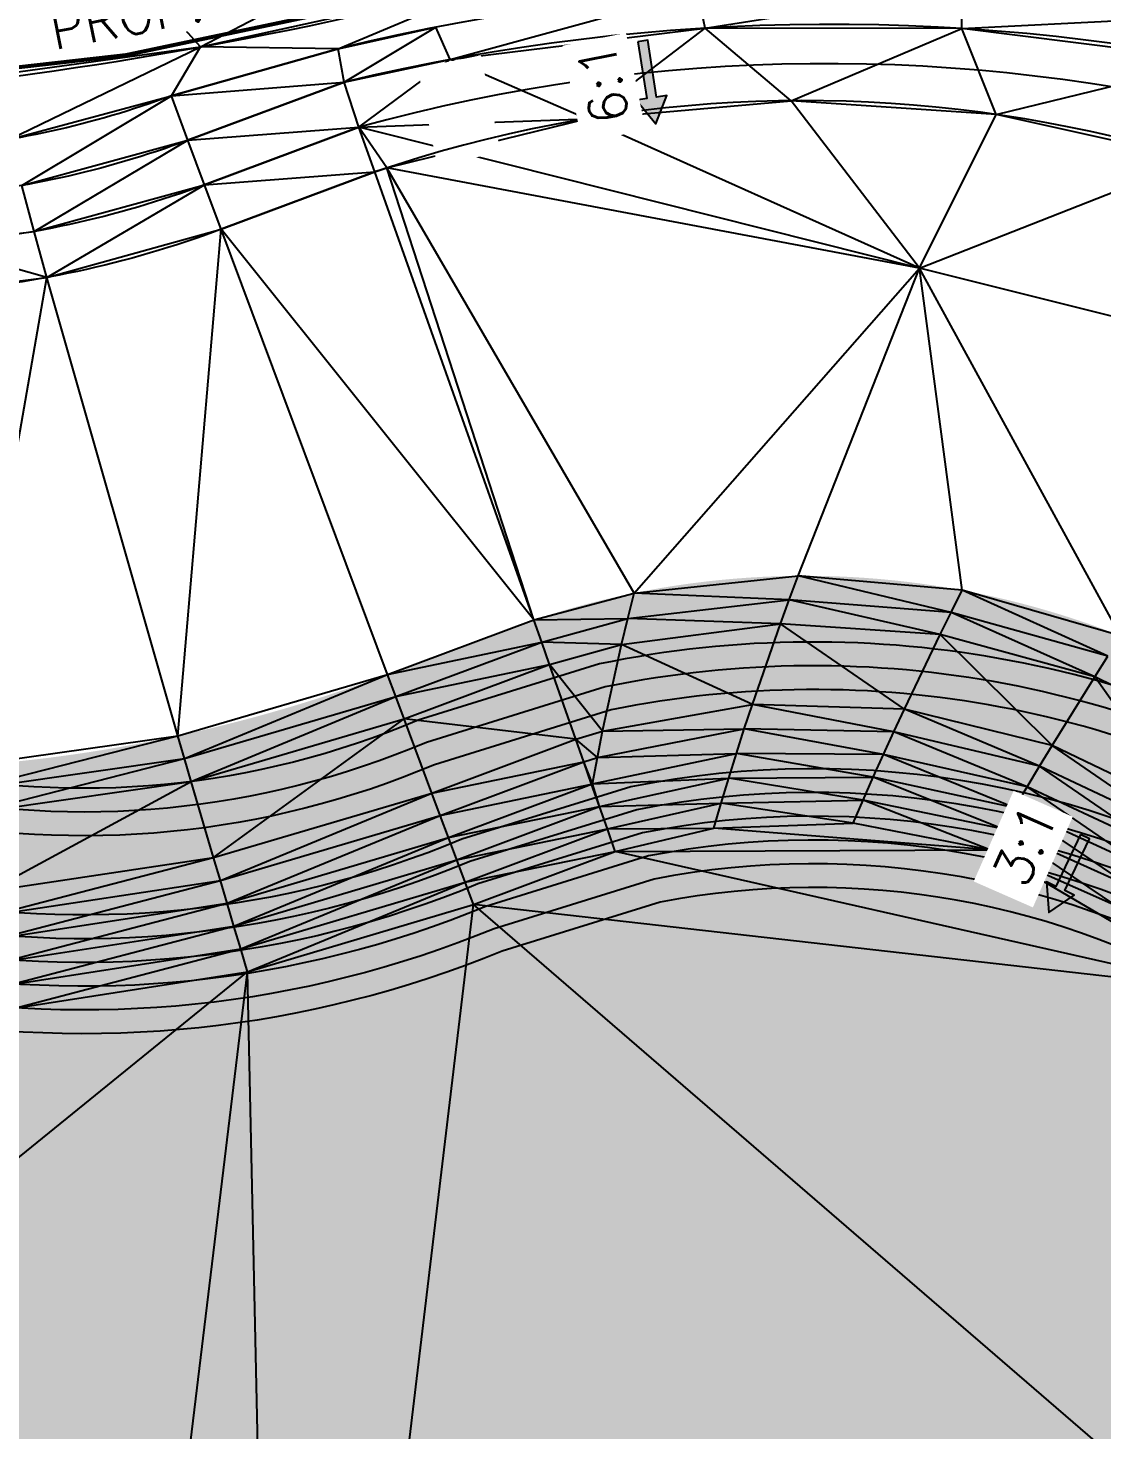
# Model space of a CAD drawing. Header units: inches. Extents: x 2461366 to 2469791, y 7062737 to 7065282.
# Drawn here: x 2467037.9 to 2467173.5, y 7064400.1 to 7064577.2 of the extents above; entities that cross this region are included whole.
import ezdxf

# ---------------------------------------------------------------- set-up
doc = ezdxf.new("R2010")
doc.units = ezdxf.units.IN
doc.header["$LTSCALE"] = 60
doc.header["$MEASUREMENT"] = 0
doc.linetypes.add('DASHED2', pattern=[0.375, 0.25, -0.125])
for name, color, linetype in [('CONT MNR LABEL', 6, 'Continuous'), ('CONTOURS', 35, 'Continuous'), ('POND HATCH', 9, 'Continuous'), ('PROP TRAIL', 3, 'Continuous'), ('Proposed Ground-C-TINN', 7, 'Continuous'), ('WALL', 6, 'Continuous')]:
    doc.layers.add(name, color=color, linetype=linetype)
doc.styles.add('L80', font='simplex', dxfattribs={"height": 4.8})

# ---------------------------------------------------------------- blocks, each defined once
blk = doc.blocks.new('ARW-STREET')
blk.add_hatch(color=252).paths.add_polyline_path([(0.524536743760109, 0), (0.5245367423631251, 6.040257871500216), (1.610565452836454, 6.040257871849462), (-1.862645149230957e-09, 8.829839050769806), (-1.61056545516476, 6.04025787115097), (-0.5245367446914315, 6.040257871383801), (-0.524536743760109, 0)])
at = {"color": 4}
blk.add_lwpolyline([(0.524536743760109, 0), (0.5245367423631251, 6.040257871500216), (1.610565452836454, 6.040257871849462), (-1.862645149230957e-09, 8.829839050769806), (-1.61056545516476, 6.04025787115097), (-0.5245367446914315, 6.040257871383801), (-0.524536743760109, 0)], close=True, dxfattribs=at)

msp = doc.modelspace()

# ---------------------------------------------------------------- hatches: boundary and pattern name
at = {"layer": 'POND HATCH'}
h = msp.add_hatch(color=256, dxfattribs=at)
edge = h.paths.add_edge_path()
edge.add_arc((2466951.704652096, 7064352.348083899), 108.8941513910334, 233.910939178237, 275.8981575945486)
edge.add_arc((2466992.734474932, 7064077.055998341), 169.6197691502289, 27.54362006692719, 100.13230038609493, ccw=False)
edge.add_arc((2467160.221110899, 7064161.137796279), 17.99999999930345, 198.2789469766217, 316.5411416054311)
edge.add_arc((2467248.704817484, 7064103.136764457), 88.14234450404052, 109.66796960693549, 148.8304593426058, ccw=False)
edge.add_line((2467219.03884643, 7064186.136782867), (2467258.552265754, 7064203.8748076))
edge.add_arc((2467251.90139456, 7064218.690361548), 16.239911527876, 294.1758558480993, 386.0939933818685)
edge.add_line((2467266.486031863, 7064225.833405799), (2467260.307804543, 7064252.164401535))
edge.add_arc((2467435.111130039, 7064293.179739211), 179.5507185430787, 173.6431330329065, 193.2048427520202, ccw=False)
edge.add_line((2467256.664369597, 7064313.05973461), (2467262.319585933, 7064388.504931359))
edge.add_arc((2467182.248844631, 7064394.506868972), 80.29537264220713, 355.7132432078586, 406.8752566873512)
edge.add_line((2467237.137880705, 7064453.111822573), (2467210.795611493, 7064478.150497491))
edge.add_arc((2467136.053347458, 7064399.516909761), 108.4880046465747, 46.45334876126778, 108.4108007307186)
edge.add_line((2467101.78980852, 7064502.452117789), (2467083.313007958, 7064495.553893625))
edge.add_arc((2467016.69916772, 7064673.978167983), 190.4537355672196, 271.65977542954374, 290.47287452024227, ccw=False)
edge.add_arc((2467015.03261116, 7064451.781649478), 32.62327969920508, 77.28046827356982, 154.347860406748)
edge.add_arc((2467111.931785121, 7064394.370188531), 145.1572569557019, 150.4748591730118, 155.1278495528672)
edge.add_arc((2467048.454246696, 7064421.337013129), 76.25793560071777, 153.4500776015471, 169.2835328273531)
edge.add_arc((2466785.231437834, 7064485.078412886), 194.7081844766735, 305.51738210872304, 345.25358194984824, ccw=False)
edge.add_line((2466898.347140336, 7064326.597767538), (2466887.561414507, 7064264.350463029))

# ---------------------------------------------------------------- linework, layer by layer
at = {"layer": 'CONTOURS'}
for points, elevation in [([(2467246.723428643, 7064370.690896641, 0.170767567799263), (2467234.150973113, 7064451.318571669), (2467210.23347158, 7064477.792956295, 0.1986881545912937), (2467110.065384078, 7064496.87817474), (2467087.197708874, 7064489.782604495, -0.1549250838578641), (2467022.215563922, 7064483.604338992, 0.2263794208295067), (2466985.624716105, 7064465.904470966, 0.02030529051430802), (2466980.238072993, 7064455.422587607, 0.0905798202280074), (2466976.308675404, 7064435.186127807, -0.3326153043639395), (2466898.347136475, 7064326.597745254)], 548), ([(2467243.748239827, 7064371.101123408, 0.1702906198628067), (2467231.679074551, 7064449.579558191), (2467208.267250668, 7064475.494206066, 0.1976361363547345), (2467110.814746595, 7064493.969593132), (2467088.231049948, 7064486.962138088, -0.1537960960322708), (2467021.910888874, 7064480.601523172, 0.2230634049879782), (2466988.115678092, 7064464.21471119, 0.01971411028721123), (2466982.999071237, 7064454.245400394, 0.08994556179573922), (2466979.309009704, 7064435.197825799, -0.3323217054218792), (2466899.321444363, 7064323.759419003)], 547), ([(2467240.773211259, 7064371.513128427, 0.1697953710332223), (2467229.204035243, 7064447.844021217), (2467206.304088498, 7064473.192070103, 0.1965474467767092), (2467111.56248853, 7064491.060508677), (2467089.262446739, 7064484.141068394, -0.152686487231939), (2467021.622059192, 7064477.596370213, 0.219407573438441), (2466990.604099609, 7064462.519545769, 0.0190837983664777), (2466985.760820196, 7064453.069675526, 0.08925462677473675), (2466982.309361324, 7064435.207625999, -0.3320364066203495), (2466900.296646597, 7064320.921424383)], 546), ([(2467230.857689766, 7064372.9002431, 0.1679960490061263), (2467220.929570692, 7064442.085832858), (2467199.783778174, 7064465.492200934, 0.1926240724962291), (2467114.042489066, 7064481.359690398), (2467092.687340933, 7064474.733439487, -0.1490785489024599), (2467020.789665281, 7064467.559964276, 0.2037530149028061), (2466998.874931608, 7064456.818126033, 0.01663421533972845), (2466994.973410974, 7064449.163762435, 0.0864095899581036), (2466992.310670295, 7064435.225292302, -0.3311359959318689), (2466903.553358298, 7064311.46368111)], 545)]:
    msp.add_lwpolyline(points, format="xyb", dxfattribs=dict(at, elevation=elevation))
for points, elevation in [([(2466899.610392745, 7064279.042190737, 0.2542833607647966), (2466962.536112971, 7064267.624277853, -0.3226746877107284), (2467159.761162141, 7064164.714350852, 0.7983157034139814), (2467160.4289788, 7064165.151187496, -0.1129959558470802), (2467207.835295632, 7064212.974842078), (2467245.957504526, 7064225.924943841), (2467239.456972833, 7064243.121764629, -0.1110960610687879), (2467223.470026516, 7064324.345692572), (2467227.883433111, 7064373.320813967, 0.167406030279669), (2467218.439380624, 7064440.367066325), (2467197.835241208, 7064463.173876271, 0.1913485965093937), (2467114.782493698, 7064478.448205149), (2467093.711137234, 7064471.910011451, -0.1480068531861923), (2467020.585781518, 7064464.542282067, 0.1975397548881781), (2467001.346629537, 7064455.087375943, 0.01576812934686877), (2466997.739751402, 7064447.996981438, 0.08533677109422329), (2466995.311108765, 7064435.225576131, -0.3308783526461554), (2466904.532068475, 7064308.626987268), (2466895.901684585, 7064305.426763541, -0.1316413806303166), (2466860.342946359, 7064302.098979759), (2466860.001410948, 7064300.127887761, -0.1311590794066341), (2466892.284749445, 7064285.152223)], 544), ([(2466901.511360855, 7064281.363190091, 0.2552544594648605), (2466961.842850684, 7064270.555121267, -0.31614221765781), (2467160.20974729, 7064170.367942084, -0.1064907802900579), (2467206.533454563, 7064215.700976203), (2467242.053912397, 7064227.76726399), (2467236.679421388, 7064241.985202318, -0.1111133991700625), (2467220.473692652, 7064324.521274904), (2467224.909375209, 7064373.743590365, 0.1667897836742854), (2467215.945283527, 7064438.652624501), (2467195.890440231, 7064460.851416224, 0.1900223043752675), (2467115.52052495, 7064475.536107583), (2467094.733346061, 7064469.086090839, -0.1469308324592668), (2467020.407527813, 7064461.520819508, 0.190266939391034), (2467003.812299011, 7064453.343798429, 0.01482440897109882), (2467000.507609922, 7064446.833157584, 0.08412442467966848), (2466998.311571271, 7064435.223226241, -0.3306252247296306), (2466905.51151366, 7064305.790565973), (2466896.944712458, 7064302.613919277, -0.07258590442547111), (2466876.607139803, 7064298.275427549, -0.07210512527667469), (2466894.206291627, 7064287.456062327)], 543), ([(2466903.411840346, 7064283.684596985, 0.2562880901100846), (2466961.141341046, 7064273.48438853, -0.3096510302742572), (2467160.485934182, 7064176.086532289, -0.0991344783144801), (2467205.234926992, 7064218.428235922), (2467238.150320268, 7064229.609584139), (2467233.901646322, 7064240.849231585, -0.1111303344727446), (2467217.477424688, 7064324.697588522), (2467221.935525011, 7064374.168671644, 0.1661453041177661), (2467213.447100691, 7064436.942705198), (2467193.949530294, 7064458.524649167, 0.1886417156857028), (2467116.2565023, 7064472.623372716), (2467095.754022232, 7064466.261694663, -0.1458436051483891), (2467020.258666491, 7064458.495021668, 0.1815862937266446), (2467006.270540841, 7064451.584416277, 0.01378921299398608), (2467003.277248062, 7064445.672800312, 0.08274008852490501), (2467001.312060035, 7064435.217999234, -0.3303758743623222), (2466906.491669216, 7064302.95440809), (2466897.987740331, 7064299.801075012, -0.03974048611549903), (2466886.533769708, 7064296.561287644, -0.0392614639412863), (2466896.127833809, 7064289.759901654)], 542), ([(2466905.311794658, 7064286.00644191, 0.2573922981434063), (2466960.4311661, 7064276.411999764, -0.303680238227828), (2467160.767146394, 7064181.564540563, -0.09237490286705757), (2467203.939617031, 7064221.156588662), (2467234.246728139, 7064231.451904288), (2467231.123652791, 7064239.713838791, -0.1111468823370036), (2467214.481221105, 7064324.874616561), (2467218.961892164, 7064374.596164842, 0.1654703649975808), (2467210.944639354, 7064435.237521785), (2467192.012677481, 7064456.193391263, 0.1872030060755275), (2467116.990339593, 7064469.709973814), (2467096.773217483, 7064463.436838975, -0.1447363420230326), (2467020.144307146, 7064455.464134899, 0.1709654819449143), (2467008.719412923, 7064449.805097053, 0.01264423357056088), (2467006.048997371, 7064444.516555455, 0.08113984935685126), (2467004.312577821, 7064435.209592265, -0.3301295065159459), (2466907.472511852, 7064300.118504982), (2466899.030768204, 7064296.988230748, -0.01730479310776587), (2466893.908114161, 7064295.287878823, -0.01682637791459145), (2466898.049375991, 7064292.063740981)], 541), ([(2466907.211182429, 7064288.328759363, 0.2585766422564434), (2466959.711849783, 7064279.337863988, -0.298154906323057), (2467161.052590435, 7064186.839954548, -0.08612385925153605), (2467202.647433333, 7064223.886003393), (2467230.34313601, 7064233.294224438), (2467228.345445754, 7064238.579010813, -0.1111630573116887), (2467211.485080439, 7064325.052342797), (2467215.988487084, 7064375.026185548, 0.1647624856493686), (2467208.437691104, 7064433.537304956), (2467190.080060036, 7064453.857445212, 0.1857019621737143), (2467117.721944482, 7064466.795882223), (2467097.790980702, 7064460.611538944, -0.1435970335009103), (2467020.071686121, 7064452.427091862, 0.1575402147897198), (2467011.156098883, 7064447.999848039, 0.01136427275872414), (2467008.823286772, 7064443.365258525, 0.07926259595607839), (2467007.313128129, 7064435.197621745, -0.3298852338472311), (2466908.454019523, 7064297.282848475), (2466900.162093909, 7064294.208128111)], 540)]:
    msp.add_lwpolyline(points, format="xyb", close=True, dxfattribs=dict(at, elevation=elevation))
msp.add_arc((2467155.011559846, 7064335.883355443, 554), 266.247817787777, 38.50757694986947, 97.61537111600244, dxfattribs=at)
at = {"layer": 'Proposed Ground-C-TINN'}
for p, q in [((2467059.690915737, 7064574.783804628, 553), (2467095.33799408, 7064593.438328135, 554)), ((2467059.690915737, 7064574.783804628, 553), (2467051.421784543, 7064584.079888213, 554)), ((2467059.690915737, 7064574.783804628, 553), (2467097.423952412, 7064583.099626601, 553)), ((2467077.094224251, 7064574.554033802, 552), (2467097.423952412, 7064583.099626601, 553)), ((2467091.234161651, 7064573.214168422, 551), (2467122.48396907, 7064581.764595127, 552)), ((2467123.41862129, 7064577.159794697, 551), (2467122.48396907, 7064581.764595127, 552)), ((2467123.41862129, 7064577.159794697, 551), (2467155.85119148, 7064582.267444081, 552)), ((2467155.844005387, 7064577.116490867, 551), (2467155.85119148, 7064582.267444081, 552)), ((2467077.094224251, 7064574.554033802, 552), (2467089.416130173, 7064577.276564474, 552)), ((2467077.832707893, 7064570.362129084, 551), (2467089.416130173, 7064577.276564474, 552)), ((2467091.234161651, 7064573.214168422, 551), (2467089.416130173, 7064577.276564474, 552)), ((2467091.234161651, 7064573.214168422, 551), (2467123.41862129, 7064577.159794697, 551)), ((2467108.432866573, 7064565.725564004, 549), (2467123.41862129, 7064577.159794697, 551)), ((2467134.274679439, 7064567.995525762, 549), (2467123.41862129, 7064577.159794697, 551)), ((2467155.844005387, 7064577.116490867, 551), (2467123.41862129, 7064577.159794697, 551)), ((2467134.274679439, 7064567.995525762, 549), (2467155.844005387, 7064577.116490867, 551)), ((2467155.844005387, 7064577.116490867, 551), (2467189.039253609, 7064578.777899612, 552)), ((2467188.01781154, 7064573.084914666, 551), (2467155.844005387, 7064577.116490867, 551)), ((2467160.158656229, 7064566.271645223, 549), (2467155.844005387, 7064577.116490867, 551)), ((2467014.759512265, 7064568.669653833, 553), (2467059.690915737, 7064574.783804628, 553)), ((2467035.574549885, 7064563.119868379, 552), (2467059.690915737, 7064574.783804628, 553)), ((2467056.031424203, 7064568.627248466, 552), (2467059.690915737, 7064574.783804628, 553)), ((2467056.031424203, 7064568.627248466, 552), (2467077.094224251, 7064574.554033802, 552)), ((2467077.094224251, 7064574.554033802, 552), (2467059.690915737, 7064574.783804628, 553)), ((2467077.832707893, 7064570.362129084, 551), (2467077.094224251, 7064574.554033802, 552)), ((2467077.832707893, 7064570.362129084, 551), (2467091.234161651, 7064573.214168422, 551)), ((2467079.686547972, 7064564.649728065, 550), (2467091.234161651, 7064573.214168422, 551)), ((2467108.432866573, 7064565.725564004, 549), (2467091.234161651, 7064573.214168422, 551)), ((2467160.158656229, 7064566.271645223, 549), (2467188.01781154, 7064573.084914666, 551)), ((2467056.031424203, 7064568.627248466, 552), (2467077.832707893, 7064570.362129084, 551)), ((2467058.130007569, 7064563.006221171, 551), (2467077.832707893, 7064570.362129084, 551)), ((2467079.686547972, 7064564.649728065, 550), (2467077.832707893, 7064570.362129084, 551)), ((2467035.574549885, 7064563.119868379, 552), (2467056.031424203, 7064568.627248466, 552)), ((2467037.147051133, 7064557.302671268, 551), (2467056.031424203, 7064568.627248466, 552)), ((2467058.130007569, 7064563.006221171, 551), (2467056.031424203, 7064568.627248466, 552)), ((2467108.432866573, 7064565.725564004, 549), (2467134.274679439, 7064567.995525762, 549)), ((2467160.158656229, 7064566.271645223, 549), (2467134.274679439, 7064567.995525762, 549)), ((2467150.469226365, 7064546.868001779, 550), (2467134.274679439, 7064567.995525762, 549)), ((2467079.686547972, 7064564.649728065, 550), (2467108.432866573, 7064565.725564004, 549)), ((2467091.763816546, 7064561.615727531, 549), (2467108.432866573, 7064565.725564004, 549)), ((2467150.469226365, 7064546.868001779, 550), (2467108.432866573, 7064565.725564004, 549)), ((2467150.469226365, 7064546.868001779, 550), (2467160.158656229, 7064566.271645223, 549)), ((2467185.471208561, 7064560.594787553, 549), (2467160.158656229, 7064566.271645223, 549)), ((2467037.147051133, 7064557.302671268, 551), (2467058.130007569, 7064563.006221171, 551)), ((2467038.732857324, 7064551.490418313, 550), (2467058.130007569, 7064563.006221171, 551)), ((2467058.130007569, 7064563.006221171, 551), (2467079.686547972, 7064564.649728065, 550)), ((2467060.228590935, 7064557.385193875, 550), (2467058.130007569, 7064563.006221171, 551)), ((2467060.228590935, 7064557.385193875, 550), (2467079.686547972, 7064564.649728065, 550)), ((2467083.245806503, 7064559.515570155, 549), (2467079.686547972, 7064564.649728065, 550)), ((2467081.704671542, 7064558.998661494, 549), (2467079.686547972, 7064564.649728065, 550)), ((2467091.763816546, 7064561.615727531, 549), (2467079.686547972, 7064564.649728065, 550)), ((2467083.245806503, 7064559.515570155, 549), (2467091.763816546, 7064561.615727531, 549)), ((2467150.469226365, 7064546.868001779, 550), (2467091.763816546, 7064561.615727531, 549)), ((2467081.704671542, 7064558.998661494, 549), (2467083.245806503, 7064559.515570155, 549)), ((2467101.78980852, 7064502.452117789, 548), (2467083.245806503, 7064559.515570155, 549)), ((2467150.469226365, 7064546.868001779, 550), (2467083.245806503, 7064559.515570155, 549)), ((2467114.455403234, 7064505.833305286, 548), (2467083.245806503, 7064559.515570155, 549)), ((2467150.469226365, 7064546.868001779, 550), (2467185.471208561, 7064560.594787553, 549)), ((2467060.228590935, 7064557.385193875, 550), (2467081.704671542, 7064558.998661494, 549)), ((2467062.3271743, 7064551.76416658, 549), (2467081.704671542, 7064558.998661494, 549)), ((2467101.78980852, 7064502.452117789, 548), (2467081.704671542, 7064558.998661494, 549)), ((2467038.732857324, 7064551.490418313, 550), (2467037.147051133, 7064557.302671268, 551)), ((2467038.732857324, 7064551.490418313, 550), (2467060.228590935, 7064557.385193875, 550)), ((2467040.331007319, 7064545.682753877, 549), (2467060.228590935, 7064557.385193875, 550)), ((2467062.3271743, 7064551.76416658, 549), (2467060.228590935, 7064557.385193875, 550)), ((2467025.566630696, 7064549.840742534, 550), (2467038.732857324, 7064551.490418313, 550)), ((2467040.331007319, 7064545.682753877, 549), (2467038.732857324, 7064551.490418313, 550)), ((2467040.331007319, 7064545.682753877, 549), (2467062.3271743, 7064551.76416658, 549)), ((2467056.84155685, 7064487.802944103, 548), (2467062.3271743, 7064551.76416658, 549)), ((2467083.313007958, 7064495.553893625, 548), (2467062.3271743, 7064551.76416658, 549)), ((2467101.78980852, 7064502.452117789, 548), (2467062.3271743, 7064551.76416658, 549)), ((2467040.331007319, 7064545.682753877, 549), (2467025.566630696, 7064549.840742534, 550)), ((2467025.444311913, 7064543.817883807, 549), (2467040.331007319, 7064545.682753877, 549)), ((2467029.528122865, 7064483.957002579, 548), (2467040.331007319, 7064545.682753877, 549)), ((2467056.84155685, 7064487.802944103, 548), (2467040.331007319, 7064545.682753877, 549)), ((2467114.455403234, 7064505.833305286, 548), (2467150.469226365, 7064546.868001779, 550)), ((2467135.149664885, 7064508.001150599, 548), (2467150.469226365, 7064546.868001779, 550)), ((2467221.251904759, 7064529.086275492, 550), (2467150.469226365, 7064546.868001779, 550)), ((2467175.875444349, 7064500.431961916, 548), (2467150.469226365, 7064546.868001779, 550)), ((2467155.877168926, 7064506.178351972, 548), (2467150.469226365, 7064546.868001779, 550)), ((2467114.455403234, 7064505.833305286, 548), (2467135.149664885, 7064508.001150599, 548)), ((2467134.029405325, 7064504.985496472, 547), (2467135.149664885, 7064508.001150599, 548)), ((2467155.877168926, 7064506.178351972, 548), (2467135.149664885, 7064508.001150599, 548)), ((2467154.483795175, 7064503.38238873, 547), (2467135.149664885, 7064508.001150599, 548)), ((2467101.78980852, 7064502.452117789, 548), (2467114.455403234, 7064505.833305286, 548)), ((2467113.65157946, 7064502.598818528, 547), (2467114.455403234, 7064505.833305286, 548)), ((2467113.65157946, 7064502.598818528, 547), (2467134.029405325, 7064504.985496472, 547)), ((2467134.029405325, 7064504.985496472, 547), (2467114.455403234, 7064505.833305286, 548)), ((2467132.925991504, 7064501.957188661, 546), (2467134.029405325, 7064504.985496472, 547)), ((2467154.483795175, 7064503.38238873, 547), (2467134.029405325, 7064504.985496472, 547)), ((2467153.101404157, 7064500.577064417, 546), (2467134.029405325, 7064504.985496472, 547)), ((2467154.483795175, 7064503.38238873, 547), (2467155.877168926, 7064506.178351972, 548)), ((2467175.875444349, 7064500.431961916, 548), (2467155.877168926, 7064506.178351972, 548)), ((2467174.240977082, 7064497.850139486, 547), (2467155.877168926, 7064506.178351972, 548)), ((2467153.101404157, 7064500.577064417, 546), (2467154.483795175, 7064503.38238873, 547)), ((2467174.240977082, 7064497.850139486, 547), (2467154.483795175, 7064503.38238873, 547)), ((2467172.613071963, 7064495.262288974, 546), (2467154.483795175, 7064503.38238873, 547)), ((2467083.313007958, 7064495.553893625, 548), (2467101.78980852, 7064502.452117789, 548)), ((2467101.78980852, 7064502.452117789, 548), (2467113.65157946, 7064502.598818528, 547)), ((2467102.788164872, 7064499.622587682, 547), (2467101.78980852, 7064502.452117789, 548)), ((2467102.788164872, 7064499.622587682, 547), (2467113.65157946, 7064502.598818528, 547)), ((2467112.872338559, 7064499.348928288, 546), (2467113.65157946, 7064502.598818528, 547)), ((2467112.872338559, 7064499.348928288, 546), (2467132.925991504, 7064501.957188661, 546)), ((2467132.925991504, 7064501.957188661, 546), (2467113.65157946, 7064502.598818528, 547)), ((2467129.381780836, 7064491.763975852, 545), (2467132.925991504, 7064501.957188661, 546)), ((2467153.101404157, 7064500.577064417, 546), (2467132.925991504, 7064501.957188661, 546)), ((2467148.580174107, 7064491.152653974, 545), (2467132.925991504, 7064501.957188661, 546)), ((2467083.313007958, 7064495.553893625, 548), (2467102.788164872, 7064499.622587682, 547)), ((2467084.362299641, 7064492.743379978, 547), (2467102.788164872, 7064499.622587682, 547)), ((2467103.785791399, 7064496.792785098, 546), (2467102.788164872, 7064499.622587682, 547)), ((2467112.872338559, 7064499.348928288, 546), (2467102.788164872, 7064499.622587682, 547)), ((2467103.785791399, 7064496.792785098, 546), (2467112.872338559, 7064499.348928288, 546)), ((2467110.471145228, 7064488.396502091, 545), (2467112.872338559, 7064499.348928288, 546)), ((2467129.381780836, 7064491.763975852, 545), (2467112.872338559, 7064499.348928288, 546)), ((2467148.580174107, 7064491.152653974, 545), (2467153.101404157, 7064500.577064417, 546)), ((2467172.613071963, 7064495.262288974, 546), (2467153.101404157, 7064500.577064417, 546)), ((2467167.238260944, 7064486.588903963, 545), (2467153.101404157, 7064500.577064417, 546)), ((2467172.613071963, 7064495.262288974, 546), (2467174.240977082, 7064497.850139486, 547)), ((2467084.362299641, 7064492.743379978, 547), (2467103.785791399, 7064496.792785098, 546)), ((2467085.411591324, 7064489.93286633, 546), (2467103.785791399, 7064496.792785098, 546)), ((2467110.471145228, 7064488.396502091, 545), (2467103.785791399, 7064496.792785098, 546)), ((2467107.105508547, 7064487.357980031, 545), (2467103.785791399, 7064496.792785098, 546)), ((2467056.84155685, 7064487.802944103, 548), (2467083.313007958, 7064495.553893625, 548)), ((2467057.687317333, 7064484.916486524, 547), (2467083.313007958, 7064495.553893625, 548)), ((2467084.362299641, 7064492.743379978, 547), (2467083.313007958, 7064495.553893625, 548)), ((2467167.238260944, 7064486.588903963, 545), (2467172.613071963, 7064495.262288974, 546)), ((2467190.701332449, 7064486.219786488, 546), (2467172.613071963, 7064495.262288974, 546)), ((2467184.551281721, 7064478.269569244, 545), (2467172.613071963, 7064495.262288974, 546)), ((2467057.687317333, 7064484.916486524, 547), (2467084.362299641, 7064492.743379978, 547)), ((2467058.534660315, 7064482.030618435, 546), (2467084.362299641, 7064492.743379978, 547)), ((2467085.411591324, 7064489.93286633, 546), (2467084.362299641, 7064492.743379978, 547)), ((2467110.471145228, 7064488.396502091, 545), (2467129.381780836, 7064491.763975852, 545)), ((2467128.362871143, 7064488.673847515, 544), (2467129.381780836, 7064491.763975852, 545)), ((2467147.252373455, 7064488.301394849, 544), (2467129.381780836, 7064491.763975852, 545)), ((2467148.580174107, 7064491.152653974, 545), (2467129.381780836, 7064491.763975852, 545)), ((2467147.252373455, 7064488.301394849, 544), (2467148.580174107, 7064491.152653974, 545)), ((2467165.64269201, 7064483.971475444, 544), (2467148.580174107, 7064491.152653974, 545)), ((2467167.238260944, 7064486.588903963, 545), (2467148.580174107, 7064491.152653974, 545)), ((2467058.534660315, 7064482.030618435, 546), (2467085.411591324, 7064489.93286633, 546)), ((2467061.370109492, 7064472.415145853, 545), (2467085.411591324, 7064489.93286633, 546)), ((2467107.105508547, 7064487.357980031, 545), (2467085.411591324, 7064489.93286633, 546)), ((2467088.909230267, 7064480.564487505, 545), (2467085.411591324, 7064489.93286633, 546)), ((2467109.816163004, 7064485.072231791, 544), (2467128.362871143, 7064488.673847515, 544)), ((2467110.471145228, 7064488.396502091, 545), (2467128.362871143, 7064488.673847515, 544)), ((2467127.366677217, 7064485.567573372, 543), (2467128.362871143, 7064488.673847515, 544)), ((2467145.939109712, 7064485.438075095, 543), (2467128.362871143, 7064488.673847515, 544)), ((2467147.252373455, 7064488.301394849, 544), (2467128.362871143, 7064488.673847515, 544)), ((2467029.528122865, 7064483.957002579, 548), (2467056.84155685, 7064487.802944103, 548)), ((2467030.16592737, 7064480.993727705, 547), (2467056.84155685, 7064487.802944103, 548)), ((2467057.687317333, 7064484.916486524, 547), (2467056.84155685, 7064487.802944103, 548)), ((2467088.909230267, 7064480.564487505, 545), (2467107.105508547, 7064487.357980031, 545)), ((2467107.105508547, 7064487.357980031, 545), (2467110.471145228, 7064488.396502091, 545)), ((2467109.816163004, 7064485.072231791, 544), (2467107.105508547, 7064487.357980031, 545)), ((2467108.099565627, 7064484.526844811, 544), (2467107.105508547, 7064487.357980031, 545)), ((2467109.816163004, 7064485.072231791, 544), (2467110.471145228, 7064488.396502091, 545)), ((2467145.939109712, 7064485.438075095, 543), (2467147.252373455, 7064488.301394849, 544)), ((2467164.055655324, 7064481.346279195, 543), (2467147.252373455, 7064488.301394849, 544)), ((2467165.64269201, 7064483.971475444, 544), (2467147.252373455, 7064488.301394849, 544)), ((2467108.099565627, 7064484.526844811, 544), (2467109.816163004, 7064485.072231791, 544)), ((2467109.194834875, 7064481.728802148, 543), (2467127.366677217, 7064485.567573372, 543)), ((2467109.194834875, 7064481.728802148, 543), (2467109.816163004, 7064485.072231791, 544)), ((2467109.816163004, 7064485.072231791, 544), (2467127.366677217, 7064485.567573372, 543)), ((2467126.394668966, 7064482.444328928, 542), (2467127.366677217, 7064485.567573372, 543)), ((2467144.641262108, 7064482.562045934, 542), (2467127.366677217, 7064485.567573372, 543)), ((2467145.939109712, 7064485.438075095, 543), (2467127.366677217, 7064485.567573372, 543)), ((2467144.641262108, 7064482.562045934, 542), (2467145.939109712, 7064485.438075095, 543)), ((2467162.477631114, 7064478.712895475, 542), (2467145.939109712, 7064485.438075095, 543)), ((2467164.055655324, 7064481.346279195, 543), (2467145.939109712, 7064485.438075095, 543)), ((2467165.64269201, 7064483.971475444, 544), (2467167.238260944, 7064486.588903963, 545)), ((2467184.551281721, 7064478.269569244, 545), (2467167.238260944, 7064486.588903963, 545)), ((2467182.714099419, 7064475.877090497, 544), (2467167.238260944, 7064486.588903963, 545)), ((2467030.16592737, 7064480.993727705, 547), (2467057.687317333, 7064484.916486524, 547)), ((2467030.80699966, 7064478.031646461, 546), (2467057.687317333, 7064484.916486524, 547)), ((2467058.534660315, 7064482.030618435, 546), (2467057.687317333, 7064484.916486524, 547)), ((2467088.909230267, 7064480.564487505, 545), (2467108.099565627, 7064484.526844811, 544)), ((2467089.95852195, 7064477.753973857, 544), (2467108.099565627, 7064484.526844811, 544)), ((2467109.092688469, 7064481.695360798, 543), (2467108.099565627, 7064484.526844811, 544)), ((2467109.194834875, 7064481.728802148, 543), (2467108.099565627, 7064484.526844811, 544)), ((2467164.055655324, 7064481.346279195, 543), (2467165.64269201, 7064483.971475444, 544)), ((2467182.714099419, 7064475.877090497, 544), (2467165.64269201, 7064483.971475444, 544)), ((2467180.880860467, 7064473.48088089, 543), (2467165.64269201, 7064483.971475444, 544)), ((2467030.80699966, 7064478.031646461, 546), (2467058.534660315, 7064482.030618435, 546)), ((2467032.966546163, 7064468.166318645, 545), (2467058.534660315, 7064482.030618435, 546)), ((2467061.370109492, 7064472.415145853, 545), (2467058.534660315, 7064482.030618435, 546)), ((2467089.95852195, 7064477.753973857, 544), (2467109.092688469, 7064481.695360798, 543)), ((2467091.007813633, 7064474.943460209, 543), (2467109.092688469, 7064481.695360798, 543)), ((2467109.092688469, 7064481.695360798, 543), (2467109.194834875, 7064481.728802148, 543)), ((2467110.084828002, 7064478.863509672, 542), (2467109.092688469, 7064481.695360798, 543)), ((2467109.194834875, 7064481.728802148, 543), (2467126.394668966, 7064482.444328928, 542)), ((2467110.084828002, 7064478.863509672, 542), (2467109.194834875, 7064481.728802148, 543)), ((2467110.084828002, 7064478.863509672, 542), (2467126.394668966, 7064482.444328928, 542)), ((2467125.448475299, 7064479.303221736, 541), (2467126.394668966, 7064482.444328928, 542)), ((2467126.394668966, 7064482.444328928, 542), (2467144.641262108, 7064482.562045934, 542)), ((2467143.359800725, 7064479.672599719, 541), (2467126.394668966, 7064482.444328928, 542)), ((2467143.359800725, 7064479.672599719, 541), (2467144.641262108, 7064482.562045934, 542)), ((2467162.477631114, 7064478.712895475, 542), (2467144.641262108, 7064482.562045934, 542)), ((2467160.909146297, 7064476.07086561, 541), (2467144.641262108, 7064482.562045934, 542)), ((2467061.370109492, 7064472.415145853, 545), (2467088.909230267, 7064480.564487505, 545)), ((2467062.223907006, 7064469.531682429, 544), (2467088.909230267, 7064480.564487505, 545)), ((2467089.95852195, 7064477.753973857, 544), (2467088.909230267, 7064480.564487505, 545)), ((2467162.477631114, 7064478.712895475, 542), (2467164.055655324, 7064481.346279195, 543)), ((2467180.880860467, 7064473.48088089, 543), (2467164.055655324, 7064481.346279195, 543)), ((2467179.051775313, 7064471.08074226, 542), (2467164.055655324, 7064481.346279195, 543)), ((2467091.007813633, 7064474.943460209, 543), (2467110.084828002, 7064478.863509672, 542)), ((2467092.057105316, 7064472.132946562, 542), (2467110.084828002, 7064478.863509672, 542)), ((2467110.084828002, 7064478.863509672, 542), (2467125.448475299, 7064479.303221736, 541)), ((2467111.0759307, 7064476.031271447, 541), (2467110.084828002, 7064478.863509672, 542)), ((2467111.0759307, 7064476.031271447, 541), (2467125.448475299, 7064479.303221736, 541)), ((2467124.529908469, 7064476.143283929, 540), (2467125.448475299, 7064479.303221736, 541)), ((2467125.448475299, 7064479.303221736, 541), (2467143.359800725, 7064479.672599719, 541)), ((2467142.095799996, 7064476.768962365, 540), (2467125.448475299, 7064479.303221736, 541)), ((2467142.095799996, 7064476.768962365, 540), (2467143.359800725, 7064479.672599719, 541)), ((2467160.909146297, 7064476.07086561, 541), (2467143.359800725, 7064479.672599719, 541)), ((2467159.350781064, 7064473.419686782, 540), (2467143.359800725, 7064479.672599719, 541)), ((2467160.909146297, 7064476.07086561, 541), (2467162.477631114, 7064478.712895475, 542)), ((2467179.051775313, 7064471.08074226, 542), (2467162.477631114, 7064478.712895475, 542)), ((2467177.22707382, 7064468.676458267, 541), (2467162.477631114, 7064478.712895475, 542)), ((2467062.223907006, 7064469.531682429, 544), (2467089.95852195, 7064477.753973857, 544)), ((2467063.079108113, 7064466.648741984, 543), (2467089.95852195, 7064477.753973857, 544)), ((2467091.007813633, 7064474.943460209, 543), (2467089.95852195, 7064477.753973857, 544)), ((2467124.529908469, 7064476.143283929, 540), (2467142.095799996, 7064476.768962365, 540)), ((2467159.350781064, 7064473.419686782, 540), (2467142.095799996, 7064476.768962365, 540)), ((2467063.079108113, 7064466.648741984, 543), (2467091.007813633, 7064474.943460209, 543)), ((2467063.935683012, 7064463.766313435, 542), (2467091.007813633, 7064474.943460209, 543)), ((2467092.057105316, 7064472.132946562, 542), (2467091.007813633, 7064474.943460209, 543)), ((2467092.057105316, 7064472.132946562, 542), (2467111.0759307, 7064476.031271447, 541)), ((2467093.106396999, 7064469.322432915, 541), (2467111.0759307, 7064476.031271447, 541)), ((2467111.0759307, 7064476.031271447, 541), (2467124.529908469, 7064476.143283929, 540)), ((2467112.065937999, 7064473.198624262, 540), (2467111.0759307, 7064476.031271447, 541)), ((2467112.065937999, 7064473.198624262, 540), (2467124.529908469, 7064476.143283929, 540)), ((2467159.350781064, 7064473.419686782, 540), (2467124.529908469, 7064476.143283929, 540)), ((2467159.350781064, 7064473.419686782, 540), (2467160.909146297, 7064476.07086561, 541)), ((2467177.22707382, 7064468.676458267, 541), (2467160.909146297, 7064476.07086561, 541)), ((2467175.40700787, 7064466.267791974, 540), (2467160.909146297, 7064476.07086561, 541)), ((2467093.106396999, 7064469.322432915, 541), (2467112.065937999, 7064473.198624262, 540)), ((2467094.155688682, 7064466.511919267, 540), (2467112.065937999, 7064473.198624262, 540)), ((2467112.065937999, 7064473.198624262, 540), (2467159.350781064, 7064473.419686782, 540)), ((2467189.438317729, 7064455.681274027, 540), (2467112.065937999, 7064473.198624262, 540)), ((2467175.40700787, 7064466.267791974, 540), (2467159.350781064, 7064473.419686782, 540)), ((2467189.438317729, 7064455.681274027, 540), (2467159.350781064, 7064473.419686782, 540)), ((2467032.966546163, 7064468.166318645, 545), (2467061.370109492, 7064472.415145853, 545)), ((2467033.620930336, 7064465.209105876, 544), (2467061.370109492, 7064472.415145853, 545)), ((2467062.223907006, 7064469.531682429, 544), (2467061.370109492, 7064472.415145853, 545)), ((2467063.935683012, 7064463.766313435, 542), (2467092.057105316, 7064472.132946562, 542)), ((2467064.793602931, 7064460.884386083, 541), (2467092.057105316, 7064472.132946562, 542)), ((2467093.106396999, 7064469.322432915, 541), (2467092.057105316, 7064472.132946562, 542)), ((2467033.620930336, 7064465.209105876, 544), (2467062.223907006, 7064469.531682429, 544)), ((2467034.278205854, 7064462.252951784, 543), (2467062.223907006, 7064469.531682429, 544)), ((2467063.079108113, 7064466.648741984, 543), (2467062.223907006, 7064469.531682429, 544)), ((2467064.793602931, 7064460.884386083, 541), (2467093.106396999, 7064469.322432915, 541)), ((2467065.652840091, 7064458.002949596, 540), (2467093.106396999, 7064469.322432915, 541)), ((2467094.155688682, 7064466.511919267, 540), (2467093.106396999, 7064469.322432915, 541)), ((2467034.278205854, 7064462.252951784, 543), (2467063.079108113, 7064466.648741984, 543)), ((2467034.938310155, 7064459.297833874, 542), (2467063.079108113, 7064466.648741984, 543)), ((2467063.935683012, 7064463.766313435, 542), (2467063.079108113, 7064466.648741984, 543)), ((2467065.652840091, 7064458.002949596, 540), (2467094.155688682, 7064466.511919267, 540)), ((2467069.844448786, 7064262.264917419, 540), (2467094.155688682, 7064466.511919267, 540)), ((2467189.438317729, 7064455.681274027, 540), (2467094.155688682, 7064466.511919267, 540)), ((2467228.391962545, 7064350.608268982, 540), (2467094.155688682, 7064466.511919267, 540)), ((2467034.938310155, 7064459.297833874, 542), (2467063.935683012, 7064463.766313435, 542)), ((2467035.601182878, 7064456.343730437, 541), (2467063.935683012, 7064463.766313435, 542)), ((2467064.793602931, 7064460.884386083, 541), (2467063.935683012, 7064463.766313435, 542)), ((2467035.601182878, 7064456.343730437, 541), (2467064.793602931, 7064460.884386083, 541)), ((2467036.266765787, 7064453.390620505, 540), (2467064.793602931, 7064460.884386083, 541)), ((2467065.652840091, 7064458.002949596, 540), (2467064.793602931, 7064460.884386083, 541)), ((2466994.426918723, 7064400.335063201, 540), (2467065.652840091, 7064458.002949596, 540)), ((2467036.266765787, 7064453.390620505, 540), (2467065.652840091, 7064458.002949596, 540)), ((2467043.006118773, 7064271.275084941, 540), (2467065.652840091, 7064458.002949596, 540)), ((2467069.844448786, 7064262.264917419, 540), (2467065.652840091, 7064458.002949596, 540))]:
    msp.add_line(p, q, dxfattribs=at)

# ---------------------------------------------------------------- block references
at = {"color": 7, "zscale": 1.2}
for p, xscale, yscale, rotation in [((2467115.550479527, 7064575.529641274, 551), 1.2, 1.2, 188.8559224773679), ((2467171.356866153, 7064475.074463457, 544), 1.199999999666425, 1.200000000396172, 154.7075172517863)]:
    msp.add_blockref('ARW-STREET', p, dxfattribs=dict(at, xscale=xscale, yscale=yscale, rotation=rotation))

# ---------------------------------------------------------------- next in the draw order: wipeouts: each hides what was drawn before it
at = {"color": 7}
msp.add_wipeout([(2467097.5894493107, 7064561.475026981), (2467095.11831215, 7064573.731246541), (2467087.1192803723, 7064572.118456841), (2467089.5904175323, 7064559.862237282)], dxfattribs=at).dxf.layer = 'CONT MNR LABEL'

# ---------------------------------------------------------------- next in the draw order: linework, layer by layer
at = {"layer": 'CONTOURS'}
for points, elevation in [([(2466808.623086231, 7064617.540591727, 0.1837349570588048), (2466846.284690969, 7064593.503113174), (2466859.135540992, 7064590.835801207), (2466862.332649061, 7064594.140867108), (2466878.325751465, 7064594.698258485, -0.03111214665451006), (2466932.764779041, 7064593.493271754, 0.08201798696642515), (2467091.56170237, 7064607.955201797), (2467116.822896299, 7064614.526426391, -0.2646610632921846), (2467375.095240977, 7064510.993344623, -0.007045640895092356)], 559), ([(2467371.96513767, 7064508.50287212, 0.2644333587066212), (2467117.599861543, 7064610.595417971), (2467092.568713493, 7064604.084035487, -0.08202975901144141), (2466932.450631142, 7064589.505560735, 0.03202144924542372), (2466891.548432144, 7064588.686857687), (2466877.092653584, 7064587.10863754)], 558), ([(2467481.615063146, 7064205.451649908), (2467475.345254219, 7064213.143961943), (2467475.910633523, 7064215.681950692, -0.1187593389546463), (2467429.091691117, 7064309.012400853, -0.06522072787562208), (2467424.152011626, 7064352.320637872, 0.08515514104131941), (2467425.083052667, 7064407.373269053, 0.04237409392191605), (2467415.337741668, 7064432.827387127), (2467389.06206554, 7064477.206069313, 0.02290564768322201), (2467373.903773448, 7064499.454178436, 0.007048999600126371), (2467368.835034276, 7064506.012399726, 0.2642006926521136), (2467118.375155271, 7064606.663974738), (2467093.575724615, 7064600.212869177, -0.08204144246396033), (2466932.136284722, 7064585.517865287, 0.0846329374589562), (2466900.763478046, 7064582.19554049), (2466846.284690969, 7064593.503113174), (2466846.284690969, 7064593.503113174), (2466846.284690969, 7064593.503113174, -0.05262965986556806), (2466839.305651168, 7064595.37595586), (2466833.399975936, 7064577.904875462, 0.2748325791282247), (2466820.133546614, 7064524.989587191), (2466827.312386707, 7064456.709109783, 0.01159417582451732), (2466827.937827579, 7064452.346406545)], 557), ([(2467429.450954329, 7064307.49111722, -0.001754250543194293), (2467429.091691117, 7064309.012400853, -0.07132191644825676), (2467424.269521709, 7064356.394791547, 0.1229709988458826), (2467409.162377799, 7064429.517726718), (2467383.070433763, 7064473.586091938, 0.02285197184437131), (2467368.305389343, 7064495.252024773, 0.007048982757868941), (2467363.357353642, 7064501.654072654, 0.2637810333619552), (2467119.727785222, 7064599.782873679), (2467095.33799408, 7064593.438328135, -0.09466413527334173), (2466906.484859295, 7064581.008015256), (2466878.573559756, 7064586.80126186), (2466873.519101394, 7064573.781616641, 0.01470506053846525), (2466848.984324979, 7064555.234245054, 0.1903004063984861), (2466839.080994452, 7064539.000220888, 0.05492859448752052), (2466834.965644332, 7064508.993578391), (2466839.237236311, 7064458.052983101, 0.08663050205020979), (2466847.48803348, 7064430.707869258, -0.1541907434966554), (2466865.020912057, 7064334.406245288), (2466863.65391564, 7064321.824409531)], 555), ([(2466876.389347762, 7064321.363016211), (2466874.121782006, 7064362.741137895, 0.1101941585534625), (2466854.600588595, 7064434.370962099, -0.1376866843009884), (2466846.625989966, 7064476.721909091, -0.1512823827354453), (2466865.435426767, 7064532.642563852, -0.1827350255274023), (2466918.597664634, 7064568.9072387), (2466924.157086748, 7064568.402308964, 0.08513921056284976), (2467097.423952412, 7064583.099626601), (2467121.219050179, 7064589.289473846, -0.2631520713969842), (2467355.100525898, 7064494.767105641, -0.03891696298221897), (2467379.206155789, 7064459.096589447), (2467399.902728066, 7064424.139211179, -0.05157326662925767), (2467409.857987521, 7064396.213952154, 0.121257677162617), (2467405.263587793, 7064383.315453734, -0.006169498320486511), (2467404.919534464, 7064377.815933343), (2467398.998111648, 7064298.819325056, 0.09664463052803966), (2467399.526827161, 7064284.830343144), (2467403.92651504, 7064266.079307163, -0.1460486264387882), (2467373.602869987, 7064117.503704892)], 553), ([(2467309.491144424, 7064095.072614715, 0.3598896584265924), (2467378.330067172, 7064277.733455062, -0.0874752377178473), (2467380.336714537, 7064316.832546004), (2467384.889152545, 7064378.928723253, 0.2481924683657004), (2467310.661267815, 7064526.734850442, 0.2246932973420648), (2467077.094224251, 7064574.554033802), (2467056.031424203, 7064568.627248466, -0.07045670425945198), (2467025.232628555, 7064561.848677264, -0.002299927826522199), (2467001.893551339, 7064562.377808771, 6.333920757019537), (2467001.948641813, 7064562.358293799, 0.2165961043057936), (2466882.03176148, 7064521.35838188, 0.1297625290739781), (2466862.055812396, 7064473.697971137, 0.1781267309766766), (2466875.897762748, 7064412.633030728, -0.176413985019233), (2466885.226973597, 7064380.903028921), (2466880.625437968, 7064321.935502558)], 552), ([(2466875.252238096, 7064272.917773321, 0.1306503217938973), (2466870.613377485, 7064253.228056394, 0.00573206920734131), (2466870.714182982, 7064249.630410987, 0.2222584955463413), (2466890.1573513, 7064211.997110064), (2466915.929565588, 7064192.138811378, 0.1703609493308923), (2466976.009930294, 7064182.715049881, -0.03860661040240859), (2466992.231723652, 7064184.228940547, -0.329974862210863), (2467068.110730982, 7064130.729270106, 0.2210523792262465), (2467140.614169279, 7064055.958395462, 0.2009197958417416), (2467223.779451312, 7064067.118850117, 0.0257907371980534), (2467300.442407611, 7064111.728230053, 0.4072711613602569), (2467357.663764415, 7064275.007717343, -0.09133254410504255), (2467356.295370388, 7064304.394337274), (2467362.039829661, 7064381.030107572, 0.2586501343522296), (2467304.635515926, 7064519.183391529, 0.2329120788418905), (2467077.832707893, 7064570.362129084), (2467058.130007569, 7064563.006221171, -0.07106286248083564), (2467025.402955869, 7064555.844635311, -0.002327327429973171), (2467001.729966924, 7064556.380039173), (2467001.430294609, 7064556.380726052)], 551), ([(2467230.793183378, 7064091.419606763, -0.01335187577568887), (2467265.078668129, 7064117.419136515), (2467291.315356528, 7064130.891385627, 0.3887172402461734), (2467342.819146396, 7064250.251143732), (2467338.192572441, 7064270.439054182, -0.08920777218647966), (2467336.351321643, 7064305.889302031), (2467341.174018219, 7064370.22800642), (2467342.095780916, 7064382.525072329, 0.2265488585051348), (2467292.034583152, 7064511.304549205), (2467292.034583152, 7064511.304549205, 0.2637905888046614), (2467079.686547972, 7064564.649728065), (2467060.228590935, 7064557.385193875, -0.07162399217020726), (2467025.566630696, 7064549.840742534, -0.00235394560958338), (2467001.566382509, 7064550.382269576, 0.2819781512627413), (2466908.201390141, 7064490.225922047, 0.002198408772872625), (2466907.648771988, 7064489.139577956), (2466907.92388695, 7064489.683357442, 0.1593025380436187), (2466894.658090457, 7064404.577286839, -0.08994173118272869), (2466895.886132791, 7064387.971273609), (2466888.890780634, 7064324.158672905)], 550), ([(2466882.890526614, 7064266.944093606, 0.4165335756129925), (2466974.302692602, 7064201.776245907, -0.02972984815067814), (2466991.814382768, 7064203.224370722, -0.3299565058540575), (2467086.156929405, 7064136.673597547, 0.6110788311030375), (2467223.317892638, 7064115.281541154, -0.2136537189737148), (2467240.85636133, 7064130.16255381), (2467283.124583835, 7064149.13724112, 0.3887172402461734), (2467323.925165636, 7064243.692371663), (2467318.721380466, 7064265.870391021, -0.0876144689294229), (2467316.407272897, 7064307.384266788), (2467322.15173217, 7064384.020037086, 0.2265488585051348), (2467278.336653298, 7064496.73174173), (2467252.132309099, 7064521.639317099, 0.2790398883712965), (2467081.704671542, 7064558.998661494), (2467062.3271743, 7064551.76416658, -0.0726856984687924), (2467025.444311913, 7064543.817883807, 0.3120917350455665), (2466932.595393827, 7064494.009331638, 0.01725092145264072), (2466926.152762842, 7064481.408427039, 0.144369062035239), (2466913.127312949, 7064405.443925344, -0.1342206809358171), (2466912.119661382, 7064382.073448137), (2466893.36907107, 7064325.818370086)], 549)]:
    msp.add_lwpolyline(points, format="xyb", dxfattribs=dict(at, elevation=elevation))
at = {"layer": 'CONTOURS', "linetype": 'DASHED2', "ltscale": 0.5, "elevation": 556}
msp.add_lwpolyline([(2467365.704931123, 7064503.52192703, 0.2639628825976221), (2467119.148740509, 7064602.732087073), (2467094.582735738, 7064596.341702867, -0.08204144246393758), (2466931.844777322, 7064581.528501499, 0.1055077652348692), (2466919.631916166, 7064579.556960338, -0.006557292081638214), (2466906.484859295, 7064581.008015256), (2466859.135540992, 7064590.835801207), (2466855.762473118, 7064579.370070675, 0.2265431361093952), (2466840.462041305, 7064567.142957455, 0.1696478173241896), (2466832.329563688, 7064549.524825715, 0.1050078979443194), (2466830.414523546, 7064503.713806233), (2466835.262357472, 7064457.604349744, 0.05248495824087879), (2466839.323417641, 7064439.838465818, 0.03419914835539858), (2466843.932785897, 7064428.874340731, -0.1543114707316367), (2466861.048152552, 7064334.873626116), (2466859.677317609, 7064322.256460574)], format="xyb", dxfattribs=at)
at = {"layer": 'PROP TRAIL', "color": 7, "const_width": 0.5}
msp.add_lwpolyline([(2466849.183767783, 7064324.330229633, -0.001169165125886376), (2466851.074502419, 7064335.736664074, 0.1710580058133436), (2466842.678217431, 7064384.003678322, -0.1170607688291425), (2466822.484675945, 7064454.759415709), (2466820.501583153, 7064498.851058646, 0.006703029645392725), (2466820.181047689, 7064504.33794138), (2466819.312767033, 7064516.417282252, 0.07563123258289481), (2466812.839641291, 7064544.99739797, -0.374623298530038), (2466821.682731213, 7064569.746431723), (2466839.448304806, 7064579.701096323, -0.1807807402786014), (2466853.289370121, 7064581.836094876), (2466904.850386415, 7064571.134132317, 0.0948653666425721), (2467097.855521887, 7064583.760412361), (2467121.650619654, 7064589.950259605, -0.2631520713974916), (2467355.532095373, 7064495.427891401, -0.03891696298214438)], format="xyb", dxfattribs=at)
at = {"layer": 'WALL', "color": 6, "const_width": 2}
msp.add_lwpolyline([(2467524.08181803, 7064249.06656304, 0.02657772715232749), (2467477.360844662, 7064214.561153893), (2467477.068566555, 7064214.320284397), (2467476.542468324, 7064214.937448439, -0.1199481181611821), (2467429.091691117, 7064309.012400853, -0.07132191644825676), (2467424.269521709, 7064356.394791547, 0.1229709988458826), (2467409.162377799, 7064429.517726718), (2467383.070433763, 7064473.586091938, 0.02285197184437131), (2467368.305389343, 7064495.252024773, 0.007048982757868941), (2467363.357353642, 7064501.654072654, 0.2637810333619552), (2467119.727785222, 7064599.782873679), (2467095.33799408, 7064593.438328135, -0.09466413527334173), (2466906.484859295, 7064581.008015256), (2466846.284690969, 7064593.503113174, -0.1837349570574993), (2466808.623086231, 7064617.540591727)], format="xyb", dxfattribs=at)

# ---------------------------------------------------------------- next in the draw order: wipeouts: each hides what was drawn before it
at = {"color": 7}
for points, layer in [([(2467115.8903135825, 7064564.30064118), (2467113.4191764165, 7064576.556860737), (2467105.420144639, 7064574.944071032), (2467107.8912818055, 7064562.687851474)], 'CONT MNR LABEL'), ([(2467164.7979982137, 7064466.128861442), (2467169.8269322035, 7064477.575750086), (2467162.356110912, 7064480.857887992), (2467157.327176922, 7064469.410999346)], 'CONT MNR LABEL'), ([(2467039.7841460537, 7064572.9834736595), (2467100.795329954, 7064585.606550429), (2467099.52378051, 7064593.073739644), (2467038.937555253, 7064580.419561731)], 'PROP TRAIL')]:
    msp.add_wipeout(points, dxfattribs=at).dxf.layer = layer

# ---------------------------------------------------------------- next in the draw order: linework, layer by layer
at = {"layer": 'CONTOURS'}
for points, elevation in [([(2467522.844283805, 7064324.616781558, -0.1231397867138596), (2467488.76926946, 7064320.708446439, -0.3026623024892784), (2467459.325176883, 7064347.689420988, -0.05882646805084137), (2467454.984815386, 7064382.594966294, 0.0405731651736693), (2467452.474510187, 7064413.410643525, 0.04637621893671604), (2467440.008396287, 7064446.118050311), (2467413.032226027, 7064491.679842168, 0.0231059745627877), (2467396.294667426, 7064516.266313458, 0.007045640991705878), (2467390.745757503, 7064523.44570714, 0.2657309729698221), (2467112.914202926, 7064634.175259898), (2467086.526646756, 7064627.311033346, -0.0819577139451673), (2466934.332549895, 7064613.43205969, 0.03101909901326129), (2466877.577396953, 7064614.684319764), (2466862.397028036, 7064614.155253762, -0.2052859616571753), (2466816.372541651, 7064638.690019595)], 564), ([(2467550.789700214, 7064274.256958374), (2467548.698798282, 7064277.601494056, 0.2654796481479936), (2467491.919832518, 7064307.02001648, -0.3392069856845616), (2467456.490176251, 7064327.427440691, -0.1023209143150121), (2467449.973125251, 7064363.144395199, 0.0664307095713294), (2467448.562311592, 7064412.548429531, 0.04587121642993493), (2467436.486771699, 7064444.214731647), (2467409.60757918, 7064489.612731551, 0.02307943794763407), (2467393.095629602, 7064513.865031092, 0.007045640970053554), (2467387.615654199, 7064520.955234636, 0.265525625553523), (2467113.699014971, 7064630.246292677), (2467087.533657879, 7064623.439867036, -0.0819699652117671), (2466934.019390891, 7064609.444271109, 0.03103732173565654), (2466877.726976065, 7064610.68710431), (2466862.300430179, 7064610.149458551, -0.2061884161951643), (2466813.252439454, 7064636.187028929)], 563), ([(2467560.19018561, 7064253.009622267), (2467538.166158237, 7064271.812008457, 0.1432776194122409), (2467518.294537262, 7064284.766171552, 0.09301122398876524), (2467484.049310365, 7064285.841527911, -0.2744539219913484), (2467455.024544953, 7064301.688925032, -0.1186968056666296), (2467444.59041879, 7064353.068905113, 0.08067891004928868), (2467444.649855937, 7064411.686136033, 0.04534628711244438), (2467432.964280011, 7064442.312877485), (2467406.183041464, 7064487.545436613, 0.02305239586747536), (2467389.896591777, 7064511.463748727, 0.00704564094777856), (2467384.485550894, 7064518.464762132, 0.2653161076973018), (2467114.482321883, 7064626.316933922), (2467088.540669002, 7064619.568700727, -0.08198211561117479), (2466933.706034455, 7064605.456498013, 0.03105573312782751), (2466877.876600461, 7064606.689890433), (2466862.210486135, 7064606.143895239, -0.2070170709691782), (2466810.132337257, 7064633.684038261)], 562), ([(2467550.483833589, 7064247.115325628), (2467538.180044974, 7064262.326788461, 0.1433882270710751), (2467505.428515295, 7064264.821887357, -0.1104685245209245), (2467479.195453971, 7064259.63418971, -0.319836036096781), (2467455.992391473, 7064276.220106467, -0.07344578691939956), (2467443.80162851, 7064315.031422258, 0.01447692512284067), (2467443.092871812, 7064319.668913675, -0.04526405785561953), (2467440.150620562, 7064346.937601663, -0.04478976795761196), (2467440.642806985, 7064353.714165553, 0.08035806711415806), (2467440.737125832, 7064410.823757654, 0.04480016191323246), (2467429.440892284, 7064440.4125367), (2467402.758614973, 7064485.47795382, 0.02302483204225126), (2467386.697553952, 7064509.062466362, 0.007045640923087865), (2467381.355447589, 7064515.974289629, 0.2651022761632644), (2467115.264092655, 7064622.387175571), (2467089.547680125, 7064615.697534418, -0.08199416769927585), (2466933.392480457, 7064601.468740412, 0.03107433785433874), (2466878.026270744, 7064602.692678155), (2466862.126662815, 7064602.138545245, -0.207781473146262), (2466807.012235059, 7064631.181047594)], 561), ([(2467378.225344284, 7064513.483817127, 0.2648839805969349), (2467116.044295201, 7064618.457009274), (2467090.554691247, 7064611.826368107, -0.08200612399718168), (2466933.078728725, 7064597.480998321, 0.03109314071584088), (2466878.175987535, 7064598.695467499), (2466862.048494683, 7064598.133392347, -0.2084895248444643), (2466803.892132862, 7064628.678056927)], 560)]:
    msp.add_lwpolyline(points, format="xyb", dxfattribs=dict(at, elevation=elevation))

# ---------------------------------------------------------------- next in the draw order: texts
at = {"layer": 'CONT MNR LABEL', "color": 7, "style": 'L80'}
for s, rotation, p in [('6:1', 101.3993253088481, (2467113.911409161, 7064565.615455723)), ('3:1', 66.28279091292156, (2467163.935622222, 7064468.342705983))]:
    msp.add_text(s, height=4.799999999999997, rotation=rotation, dxfattribs=at).set_placement(p)
at = {"layer": 'PROP TRAIL', "color": 7, "style": 'L80'}
msp.add_text("PROP. 10' TRAIL", height=4.8, rotation=11.24413498129167, dxfattribs=at).set_placement((2467041.270785509, 7064574.370591178))

doc.saveas('drawing.dxf')
